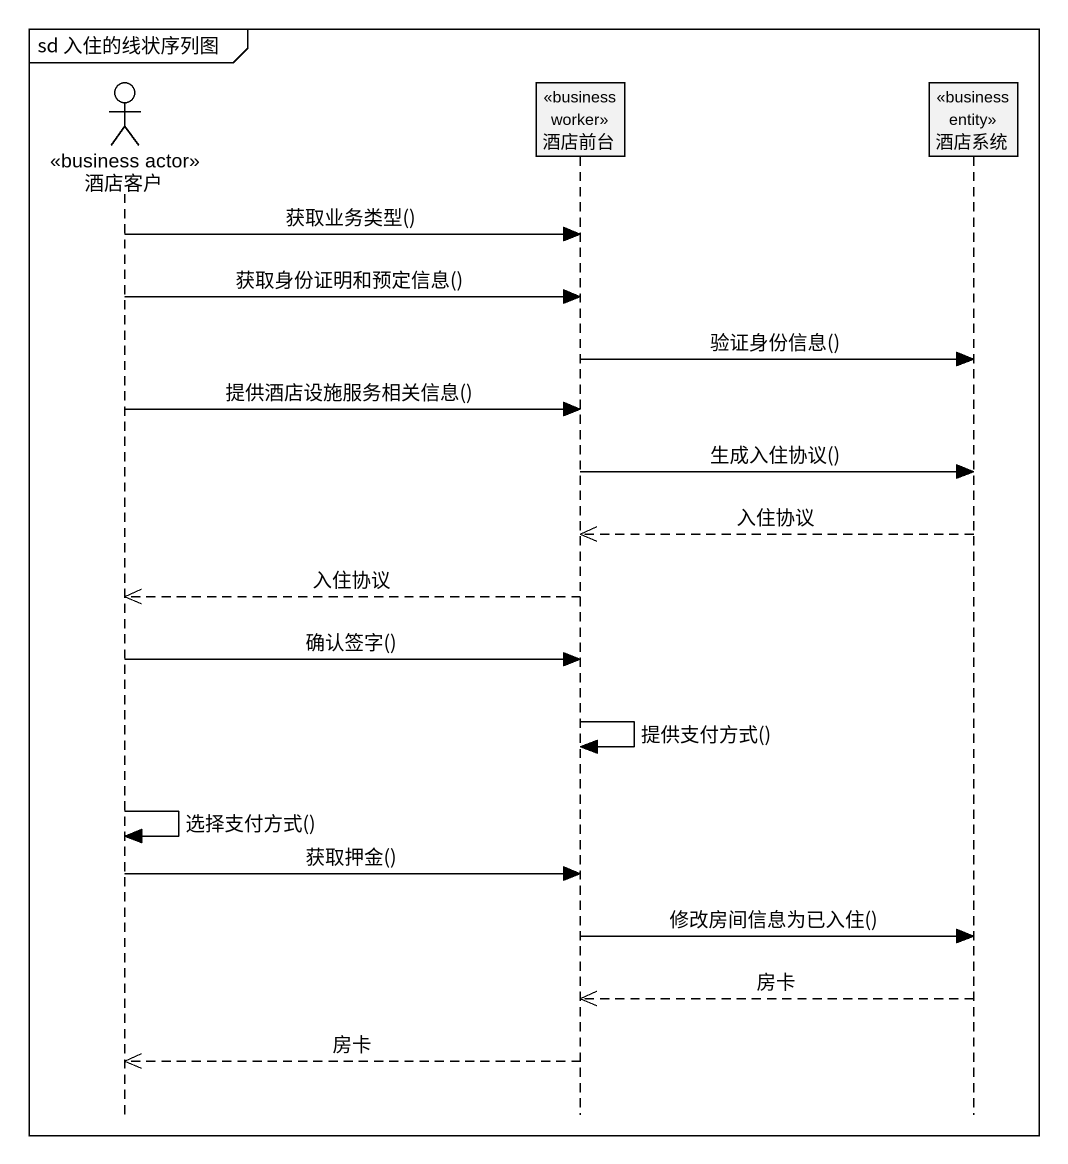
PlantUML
@startuml
mainframe sd 入住的线状序列图
hide footbox
actor 酒店客户 <<business actor>>
participant 酒店前台 <<business worker>>
participant 酒店系统 <<business entity>>

酒店客户 -> 酒店前台 : 获取业务类型()
酒店客户 -> 酒店前台 : 获取身份证明和预定信息()
酒店前台 -> 酒店系统 : 验证身份信息()
酒店客户 -> 酒店前台 : 提供酒店设施服务相关信息()
酒店前台 -> 酒店系统 : 生成入住协议()
酒店系统 -->> 酒店前台 : 入住协议
酒店前台 -->> 酒店客户 : 入住协议
酒店客户 -> 酒店前台 : 确认签字()
酒店前台 -> 酒店前台 : 提供支付方式()
酒店客户 -> 酒店客户 : 选择支付方式()
酒店客户 -> 酒店前台 : 获取押金()
酒店前台 -> 酒店系统 : 修改房间信息为已入住()
酒店系统 -->> 酒店前台 : 房卡
酒店前台 -->> 酒店客户 : 房卡
@enduml
